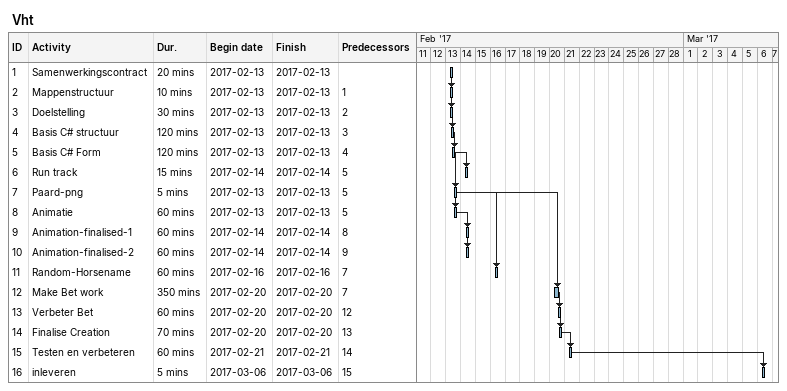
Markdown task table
Vht

| ID | Task | Duration | Start | Finish | Predecessors |
|---|---|---|---|---|---|
| 1 | Samenwerkingscontract | 20min | 2017-02-13 | 2017-02-13 |  |
| 2 | Mappenstructuur | 10min | 2017-02-13 | 2017-02-13 | 1 |
| 3 | Doelstelling | 30min | 2017-02-13 | 2017-02-13 | 2 |
| 4 | Basis C# structuur | 120min | 2017-02-13 | 2017-02-13 | 3 |
| 5 | Basis C# Form | 120min | 2017-02-13 | 2017-02-13 | 4 |
| 6 | Run track | 15min | 2017-02-14 | 2017-02-14 | 5 |
| 7 | Paard-png | 5min | 2017-02-13 | 2017-02-13 | 5 |
| 8 | Animatie | 60min | 2017-02-13 | 2017-02-13 | 5 |
| 9 | Animation-finalised-1 | 60min | 2017-02-14 | 2017-02-14 | 8 |
| 10 | Animation-finalised-2 | 60min | 2017-02-14 | 2017-02-14 | 9 |
| 11 | Random-Horsename | 60min | 2017-02-16 | 2017-02-16 | 7 |
| 12 | Make Bet work | 350min | 2017-02-20 | 2017-02-20 | 7 |
| 13 | Verbeter Bet | 60min | 2017-02-20 | 2017-02-20 | 12 |
| 14 | Finalise Creation | 70min | 2017-02-20 | 2017-02-20 | 13 |
| 15 | Testen en verbeteren | 60min | 2017-02-21 | 2017-02-21 | 14 |
| 16 | inleveren | 5min | 2017-03-06 | 2017-03-06 | 15 |
